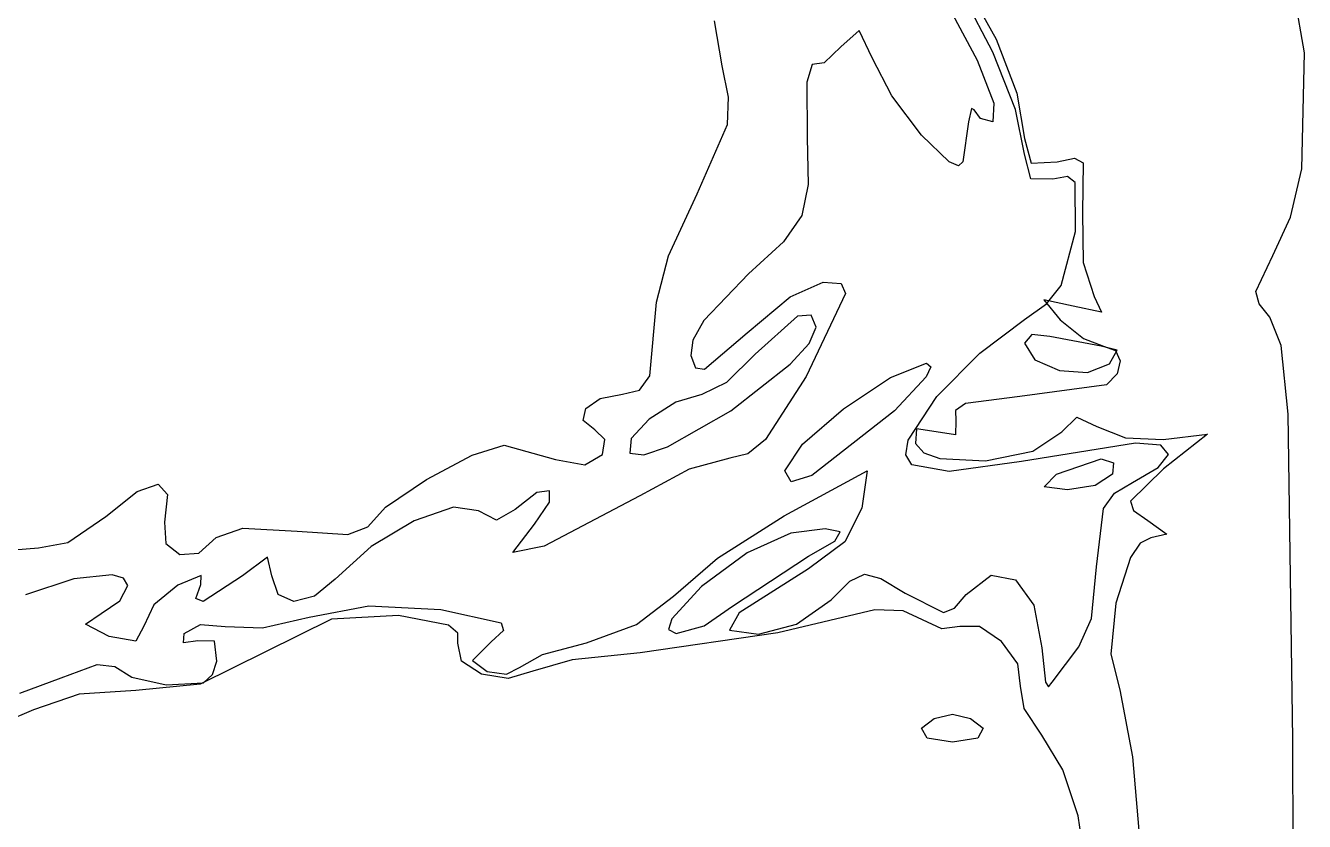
# Model space of a CAD drawing. Extents: x 10 to 161, y 0 to 206.
# Drawn here: x 106.41 to 134.58, y 136.63 to 154.17 of the extents above; entities that cross this region are included whole.
import ezdxf

# ---------------------------------------------------------------- set-up
doc = ezdxf.new("R2010")
doc.units = 0

msp = doc.modelspace()

# ---------------------------------------------------------------- linework, layer by layer
at = {"layer": 'Layer 1'}
for p, q in [((134.578237, 153.572462), (134.103645, 156.273287)), ((127.139008, 155.042428), (127.786599, 153.869016)), ((127.716131, 153.587896), (127.09049, 154.78507)), ((126.822798, 154.421665), (127.369262, 153.411419)), ((121.751802, 153.288035), (121.579734, 154.277798)), ((124.767216, 154.066528), (124.362712, 153.705724)), ((125.058743, 153.461602), (124.767216, 154.066528)), ((127.786599, 153.869016), (128.240249, 152.685485)), ((124.362712, 153.705724), (123.999527, 153.34814)), ((128.210406, 152.319549), (127.716131, 153.587896)), ((134.517774, 151.017027), (134.578237, 153.572462)), ((121.893073, 152.597351), (121.751802, 153.288035)), ((123.731592, 153.316257), (123.617512, 152.925335)), ((123.999527, 153.34814), (123.731592, 153.316257)), ((125.488007, 152.624184), (125.058743, 153.461602)), ((127.369262, 153.411419), (127.738191, 152.465335)), ((123.617512, 152.925335), (123.624347, 151.704415)), ((121.866763, 151.992193), (121.893073, 152.597351)), ((126.140713, 151.758919), (125.488007, 152.624184)), ((127.738191, 152.465335), (127.712692, 152.046962)), ((128.240249, 152.685485), (128.411192, 151.681837)), ((127.242659, 152.342899), (127.176469, 152.046962)), ((127.300647, 152.311546), (127.242659, 152.342899)), ((127.443169, 152.124617), (127.300647, 152.311546)), ((128.411192, 151.33682), (128.210406, 152.319549)), ((121.198293, 150.460872), (121.866763, 151.992193)), ((127.176469, 152.046962), (127.052291, 151.168545)), ((127.712692, 152.046962), (127.443169, 152.124617)), ((123.624347, 151.704415), (123.644086, 150.669221)), ((126.75082, 151.171731), (126.140713, 151.758919)), ((128.411192, 151.681837), (128.557683, 151.138911)), ((128.549701, 150.797819), (128.411192, 151.33682)), ((126.956763, 151.078017), (126.75082, 151.171731)), ((127.052291, 151.168545), (126.956763, 151.078017)), ((128.557683, 151.138911), (129.128037, 151.168545)), ((129.128037, 151.168545), (129.51047, 151.252804)), ((129.51047, 151.252804), (129.706505, 151.144644)), ((129.706505, 151.144644), (129.692834, 150.046005)), ((134.27467, 149.949066), (134.517774, 151.017027)), ((129.037726, 150.787192), (128.549701, 150.797819)), ((129.358638, 150.842837), (129.037726, 150.787192)), ((129.530424, 150.711124), (129.358638, 150.842837)), ((120.568408, 149.100296), (121.198293, 150.460872)), ((123.644086, 150.669221), (123.503124, 149.982682)), ((129.535495, 149.633608), (129.530424, 150.711124)), ((123.503124, 149.982682), (123.098835, 149.407003)), ((129.692834, 150.046005), (129.703638, 148.947763)), ((133.883132, 149.103735), (134.27467, 149.949066)), ((129.221744, 148.443291), (129.535495, 149.633608)), ((123.098835, 149.407003), (122.328594, 148.70439)), ((120.306823, 148.073623), (120.568408, 149.100296)), ((133.508834, 148.309808), (133.883132, 149.103735)), ((129.703638, 148.947763), (129.943307, 148.203798)), ((122.328594, 148.70439), (121.349414, 147.670707)), ((123.252608, 148.190349), (123.974303, 148.519182)), ((123.974303, 148.519182), (124.37141, 148.490585)), ((124.37141, 148.490585), (124.465635, 148.269239)), ((122.298608, 147.399817), (123.252608, 148.190349)), ((124.465635, 148.269239), (123.598595, 146.43497)), ((128.8935, 148.040005), (129.221744, 148.443291)), ((129.943307, 148.203798), (130.105011, 147.857723)), ((133.57982, 148.037034), (133.508834, 148.309808)), ((120.15923, 146.450095), (120.306823, 148.073623)), ((128.408723, 147.691918), (128.8935, 148.040005)), ((129.483284, 147.985782), (128.840832, 148.129406)), ((128.840832, 148.129406), (129.196123, 147.683804)), ((130.105011, 147.857723), (129.483284, 147.985782)), ((133.81822, 147.748715), (133.57982, 148.037034)), ((121.349414, 147.670707), (121.108351, 147.237391)), ((123.407345, 147.76631), (122.477113, 146.931681)), ((123.710552, 147.792355), (123.407345, 147.76631)), ((123.825078, 147.522231), (123.710552, 147.792355)), ((127.430513, 146.950643), (128.408723, 147.691918)), ((129.196123, 147.683804), (129.713825, 147.277139)), ((134.06533, 147.124221), (133.81822, 147.748715)), ((121.365245, 146.603289), (122.298608, 147.399817)), ((123.666991, 147.168377), (123.825078, 147.522231)), ((128.575146, 147.365686), (128.411192, 147.169453)), ((128.969287, 147.322206), (128.575146, 147.365686)), ((121.108351, 147.237391), (121.060004, 146.898167)), ((123.246384, 146.707921), (123.666991, 147.168377)), ((128.411192, 147.169453), (128.640884, 146.804455)), ((130.098176, 147.10807), (128.969287, 147.322206)), ((129.713825, 147.277139), (130.150035, 147.10807)), ((130.450998, 147.01992), (130.098176, 147.10807)), ((130.150035, 147.10807), (130.413995, 147.012081)), ((134.218712, 145.60894), (134.06533, 147.124221)), ((121.060004, 146.898167), (121.163842, 146.626357)), ((122.477113, 146.931681), (121.846523, 146.305544)), ((126.480085, 145.996114), (127.430513, 146.950643)), ((128.640884, 146.804455), (129.179542, 146.571715)), ((130.281268, 146.720367), (130.450998, 147.01992)), ((130.413995, 147.012081), (130.517321, 146.780692)), ((121.163842, 146.626357), (121.365245, 146.603289)), ((121.939524, 145.684523), (123.246384, 146.707921)), ((125.461786, 146.415374), (126.254307, 146.728481)), ((126.349844, 146.654359), (126.248663, 146.432632)), ((126.254307, 146.728481), (126.349844, 146.654359)), ((129.179542, 146.571715), (129.801545, 146.525573)), ((129.801545, 146.525573), (130.281268, 146.720367)), ((130.517321, 146.780692), (130.453496, 146.498767)), ((119.928452, 146.136624), (120.15923, 146.450095)), ((121.846523, 146.305544), (121.304832, 146.038447)), ((123.598595, 146.43497), (122.708095, 145.047714)), ((124.426344, 145.726194), (125.461786, 146.415374)), ((126.248663, 146.432632), (125.548751, 145.683552)), ((130.216004, 146.251172), (128.308181, 145.99823)), ((130.453496, 146.498767), (130.216004, 146.251172)), ((118.747236, 145.731795), (119.060166, 145.955026)), ((119.060166, 145.955026), (119.553642, 146.049736)), ((119.553642, 146.049736), (119.928452, 146.136624)), ((121.304832, 146.038447), (120.726723, 145.872101)), ((125.846132, 145.037919), (126.480085, 145.996114)), ((128.308181, 145.99823), (127.108471, 145.845037)), ((118.685725, 145.47139), (118.747236, 145.731795)), ((120.726723, 145.872101), (120.14309, 145.499314)), ((120.548327, 144.886682), (121.939524, 145.684523)), ((123.524451, 144.946461), (124.426344, 145.726194)), ((125.548751, 145.683552), (123.723125, 144.256389)), ((127.108471, 145.845037), (126.893221, 145.687279)), ((126.893221, 145.687279), (126.895658, 145.460597)), ((118.946511, 145.265158), (118.685725, 145.47139)), ((120.14309, 145.499314), (119.743277, 145.073743)), ((126.895658, 145.460597), (126.88922, 145.152577)), ((129.233518, 145.220002), (129.567069, 145.539443)), ((129.567069, 145.539443), (130.008571, 145.336066)), ((134.323399, 138.448428), (134.218712, 145.60894)), ((119.167438, 145.04745), (118.946511, 145.265158)), ((126.029588, 145.284605), (126.009832, 144.96318)), ((126.462094, 145.220002), (126.029588, 145.284605)), ((126.88922, 145.152577), (126.462094, 145.220002)), ((128.591654, 144.790489), (129.233518, 145.220002)), ((130.008571, 145.336066), (130.63559, 145.087534)), ((131.466602, 145.051727), (132.442739, 145.167791)), ((132.442739, 145.167791), (131.470483, 144.399793)), ((116.240439, 144.702146), (116.945907, 144.922258)), ((116.945907, 144.922258), (118.080088, 144.609696)), ((119.112669, 144.71941), (119.167438, 145.04745)), ((119.743277, 145.073743), (119.716625, 144.749044)), ((120.0223, 144.708172), (120.548327, 144.886682)), ((122.708095, 145.047714), (122.314009, 144.735897)), ((123.132575, 144.361693), (123.524451, 144.946461)), ((125.796852, 144.714709), (125.846132, 145.037919)), ((126.009832, 144.96318), (126.194724, 144.757131)), ((130.855503, 144.970588), (128.344164, 144.568068)), ((130.63559, 145.087534), (131.466602, 145.051727)), ((131.413498, 144.926348), (130.855503, 144.970588)), ((131.586194, 144.722232), (131.413498, 144.926348)), ((115.235992, 144.167048), (116.240439, 144.702146)), ((118.080088, 144.609696), (118.725099, 144.493368)), ((118.725099, 144.493368), (119.112669, 144.71941)), ((119.716625, 144.749044), (120.0223, 144.708172)), ((121.916549, 144.638624), (121.026049, 144.394237)), ((122.314009, 144.735897), (121.916549, 144.638624)), ((125.929928, 144.492442), (125.796852, 144.714709)), ((126.194724, 144.757131), (126.5495, 144.627715)), ((126.5495, 144.627715), (127.553545, 144.581606)), ((128.344164, 144.568068), (126.754822, 144.341789)), ((127.553545, 144.581606), (128.591654, 144.790489)), ((129.116748, 144.285846), (130.098838, 144.622661)), ((130.098838, 144.622661), (130.373404, 144.538457)), ((130.373404, 144.538457), (130.351471, 144.285846)), ((131.353096, 144.429956), (131.586194, 144.722232)), ((121.026049, 144.394237), (119.93817, 143.806421)), ((123.1167, 143.36827), (124.942326, 144.362046)), ((123.273862, 144.117681), (123.132575, 144.361693)), ((123.723125, 144.256389), (123.273862, 144.117681)), ((124.942326, 144.362046), (124.824851, 143.533371)), ((126.754822, 144.341789), (125.929928, 144.492442)), ((128.841758, 144.009577), (129.116748, 144.285846)), ((130.351471, 144.285846), (129.970427, 144.038284)), ((131.470483, 144.399793), (130.746009, 143.693752)), ((130.792443, 144.104871), (131.353096, 144.429956)), ((108.865538, 143.903881), (109.324579, 144.064698)), ((109.324579, 144.064698), (109.530282, 143.838496)), ((114.336849, 143.559586), (115.235992, 144.167048)), ((129.360518, 143.93836), (128.841758, 144.009577)), ((129.970427, 144.038284), (129.360518, 143.93836)), ((130.396064, 143.867644), (130.792443, 144.104871)), ((108.172671, 143.354159), (108.865538, 143.903881)), ((109.530282, 143.838496), (109.463133, 143.227159)), ((117.671775, 143.882516), (117.192852, 143.509734)), ((117.946606, 143.91759), (117.671775, 143.882516)), ((119.93817, 143.806421), (117.827852, 142.701167)), ((117.950834, 143.666451), (117.946606, 143.91759)), ((130.153474, 143.52971), (130.396064, 143.867644)), ((130.746009, 143.693752), (130.811819, 143.485145)), ((113.947294, 143.122384), (114.336849, 143.559586)), ((115.830318, 143.55882), (114.96281, 143.260453)), ((116.379698, 143.47622), (115.830318, 143.55882)), ((116.777147, 143.27033), (116.379698, 143.47622)), ((117.192852, 143.509734), (116.777147, 143.27033)), ((117.617949, 143.180593), (117.950834, 143.666451)), ((124.824851, 143.533371), (124.452758, 142.792757)), ((129.998693, 142.244672), (130.153474, 143.52971)), ((130.811819, 143.485145), (131.130405, 143.264201)), ((107.338924, 142.780234), (108.172671, 143.354159)), ((109.463133, 143.227159), (109.498262, 142.758119)), ((113.503279, 142.954726), (113.947294, 143.122384)), ((114.96281, 143.260453), (114.015463, 142.694525)), ((117.142669, 142.558028), (117.617949, 143.180593)), ((121.64685, 142.437069), (123.1167, 143.36827)), ((131.130405, 143.264201), (131.547256, 142.960062)), ((110.219924, 142.54632), (110.606486, 142.891667)), ((110.606486, 142.891667), (111.192715, 143.098792)), ((111.192715, 143.098792), (112.39119, 143.02784)), ((112.39119, 143.02784), (113.503279, 142.954726)), ((123.261692, 142.983037), (122.304092, 142.55321)), ((124.020291, 143.080745), (123.261692, 142.983037)), ((124.350232, 143.014346), (124.020291, 143.080745)), ((124.233887, 142.806527), (124.350232, 143.014346)), ((131.191788, 142.885317), (130.958135, 142.763823)), ((131.547256, 142.960062), (131.191788, 142.885317)), ((106.143668, 142.621087), (106.689592, 142.659539)), ((106.689592, 142.659539), (107.338924, 142.780234)), ((109.498262, 142.758119), (109.800521, 142.516488)), ((114.015463, 142.694525), (113.226569, 141.974445)), ((117.827852, 142.701167), (117.142669, 142.558028)), ((124.452758, 142.792757), (123.651511, 142.200575)), ((123.653628, 142.479975), (124.233887, 142.806527)), ((130.958135, 142.763823), (130.744168, 142.445569)), ((109.800521, 142.516488), (110.219924, 142.54632)), ((111.733171, 142.454928), (111.185395, 142.04747)), ((111.830626, 142.04747), (111.733171, 142.454928)), ((120.676534, 141.593444), (121.64685, 142.437069)), ((122.304092, 142.55321), (121.297115, 141.807404)), ((121.977932, 141.375428), (123.653628, 142.479975)), ((130.744168, 142.445569), (130.420704, 141.442191)), ((108.312189, 142.070384), (107.467865, 141.979251)), ((108.563953, 141.996943), (108.312189, 142.070384)), ((108.655624, 141.833333), (108.563953, 141.996943)), ((110.271039, 142.053202), (109.756644, 141.839331)), ((110.264997, 141.851678), (110.271039, 142.053202)), ((111.185395, 142.04747), (110.315621, 141.482452)), ((111.968226, 141.635265), (111.830626, 142.04747)), ((123.651511, 142.200575), (122.127157, 141.226908)), ((124.564291, 141.926368), (124.884206, 142.080366)), ((124.884206, 142.080366), (125.244205, 141.988434)), ((127.126727, 141.631897), (127.678108, 142.060054)), ((127.678108, 142.060054), (128.210109, 141.956762)), ((129.884702, 141.102906), (129.998693, 142.244672)), ((107.467865, 141.979251), (106.401621, 141.624924)), ((108.483601, 141.490477), (108.655624, 141.833333)), ((109.756644, 141.839331), (109.228139, 141.407927)), ((110.153817, 141.542992), (110.264997, 141.851678)), ((113.226569, 141.974445), (112.766904, 141.593494)), ((121.297115, 141.807404), (120.641571, 141.096788)), ((124.148928, 141.514069), (124.564291, 141.926368)), ((125.244205, 141.988434), (125.779821, 141.662942)), ((128.210109, 141.956762), (128.616696, 141.396997)), ((108.070013, 141.216677), (108.483601, 141.490477)), ((110.315621, 141.482452), (110.153817, 141.542992)), ((112.313888, 141.482187), (111.968226, 141.635265)), ((112.766904, 141.593494), (112.313888, 141.482187)), ((119.861264, 140.970174), (120.676534, 141.593444)), ((123.389133, 140.980096), (124.148928, 141.514069)), ((125.779821, 141.662942), (126.628032, 141.238506)), ((126.872667, 141.334081), (127.126727, 141.631897)), ((130.420704, 141.442191), (130.312213, 140.321999)), ((107.725348, 140.981771), (108.070013, 141.216677)), ((109.228139, 141.407927), (109.008402, 140.933397)), ((112.650835, 141.136597), (113.970798, 141.383541)), ((114.624275, 141.173991), (113.146929, 141.092852)), ((113.970798, 141.383541), (115.555609, 141.302402)), ((115.721503, 140.955489), (114.624275, 141.173991)), ((115.555609, 141.302402), (116.885009, 141.01039)), ((121.357175, 140.943539), (121.977932, 141.375428)), ((122.127157, 141.226908), (121.9143, 140.846305)), ((125.113997, 141.298919), (122.979822, 140.789463)), ((125.739643, 141.274395), (125.113997, 141.298919)), ((126.164702, 141.072038), (125.739643, 141.274395)), ((126.628032, 141.238506), (126.872667, 141.334081)), ((128.616696, 141.396997), (128.791839, 140.455735)), ((108.246402, 140.710088), (107.725348, 140.981771)), ((109.008402, 140.933397), (108.836423, 140.60571)), ((109.901636, 140.77641), (110.258339, 140.969953)), ((110.258339, 140.969953), (110.800514, 140.925636)), ((110.800514, 140.925636), (111.622355, 140.899221)), ((111.622355, 140.899221), (112.650835, 141.136597)), ((113.146929, 141.092852), (111.691279, 140.369305)), ((115.927713, 140.784012), (115.721503, 140.955489)), ((116.885009, 141.01039), (116.934899, 140.837562)), ((118.764478, 140.568624), (119.861264, 140.970174)), ((120.641571, 141.096788), (120.570839, 140.864416)), ((120.73827, 140.77253), (121.357175, 140.943539)), ((122.551549, 140.758066), (123.389133, 140.980096)), ((126.59271, 140.874747), (126.164702, 141.072038)), ((126.98738, 140.926694), (126.59271, 140.874747)), ((127.422609, 140.925266), (126.98738, 140.926694)), ((127.904603, 140.594597), (127.422609, 140.925266)), ((129.610637, 140.480782), (129.884702, 141.102906)), ((108.836423, 140.60571), (108.246402, 140.710088)), ((109.886643, 140.571579), (109.901636, 140.77641)), ((110.197617, 140.613074), (109.886643, 140.571579)), ((110.568563, 140.607959), (110.197617, 140.613074)), ((110.622009, 140.167868), (110.568563, 140.607959)), ((115.928142, 140.56051), (115.927713, 140.784012)), ((116.663685, 140.589791), (116.250802, 140.18123)), ((116.934899, 140.837562), (116.663685, 140.589791)), ((122.979822, 140.789463), (119.94452, 140.349902)), ((120.570839, 140.864416), (120.73827, 140.77253)), ((121.9143, 140.846305), (122.551549, 140.758066)), ((128.262243, 140.102334), (127.904603, 140.594597)), ((111.691279, 140.369305), (110.251327, 139.654444)), ((116.009518, 140.162726), (115.928142, 140.56051)), ((117.283516, 140.027816), (117.794338, 140.309465)), ((117.794338, 140.309465), (118.764478, 140.568624)), ((119.94452, 140.349902), (118.449623, 140.191152)), ((128.791839, 140.455735), (128.870641, 139.70348)), ((129.021145, 139.699732), (129.610637, 140.480782)), ((130.312213, 140.321999), (130.509516, 139.53181)), ((107.187715, 139.794982), (107.981642, 140.092242)), ((107.981642, 140.092242), (108.373402, 140.050041)), ((108.373402, 140.050041), (108.748846, 139.814076)), ((110.52559, 139.867054), (110.622009, 140.167868)), ((116.447388, 139.877488), (116.009518, 140.162726)), ((116.250802, 140.18123), (116.57161, 139.933271)), ((116.998471, 139.877488), (117.283516, 140.027816)), ((118.449623, 140.191152), (117.580202, 139.946677)), ((128.324409, 139.616124), (128.262243, 140.102334)), ((106.276225, 139.458785), (107.187715, 139.794982)), ((108.748846, 139.814076), (109.502644, 139.645051)), ((110.326116, 139.688575), (110.52559, 139.867054)), ((117.038649, 139.780303), (116.447388, 139.877488)), ((116.57161, 139.933271), (116.998471, 139.877488)), ((117.580202, 139.946677), (117.038649, 139.780303)), ((108.832013, 139.519815), (107.585648, 139.437706)), ((110.251327, 139.654444), (108.832013, 139.519815)), ((109.502644, 139.645051), (110.326116, 139.688575)), ((128.402681, 139.119633), (128.324409, 139.616124)), ((128.870641, 139.70348), (128.940717, 139.595657)), ((128.940717, 139.595657), (129.021145, 139.699732)), ((130.509516, 139.53181), (130.787637, 138.059006)), ((107.585648, 139.437706), (106.5827, 139.091543)), ((106.5827, 139.091543), (105.926269, 138.809717)), ((126.145299, 138.685495), (126.423376, 138.903468)), ((126.423376, 138.903468), (126.823691, 138.994176)), ((126.823691, 138.994176), (127.224006, 138.903468)), ((127.224006, 138.903468), (127.502083, 138.685495)), ((128.791839, 138.530273), (128.402681, 139.119633)), ((126.265949, 138.467523), (126.145299, 138.685495)), ((127.502083, 138.685495), (127.381433, 138.467523)), ((126.823691, 138.376815), (126.265949, 138.467523)), ((127.381433, 138.467523), (126.823691, 138.376815)), ((129.257302, 137.768173), (128.791839, 138.530273)), ((134.392763, 119.28685), (134.323399, 138.448428)), ((130.787637, 138.059006), (131.050677, 135.025424)), ((129.597188, 136.753595), (129.257302, 137.768173)), ((129.743596, 135.766136), (129.597188, 136.753595))]:
    msp.add_line(p, q, dxfattribs=at)

doc.saveas('drawing.dxf')
